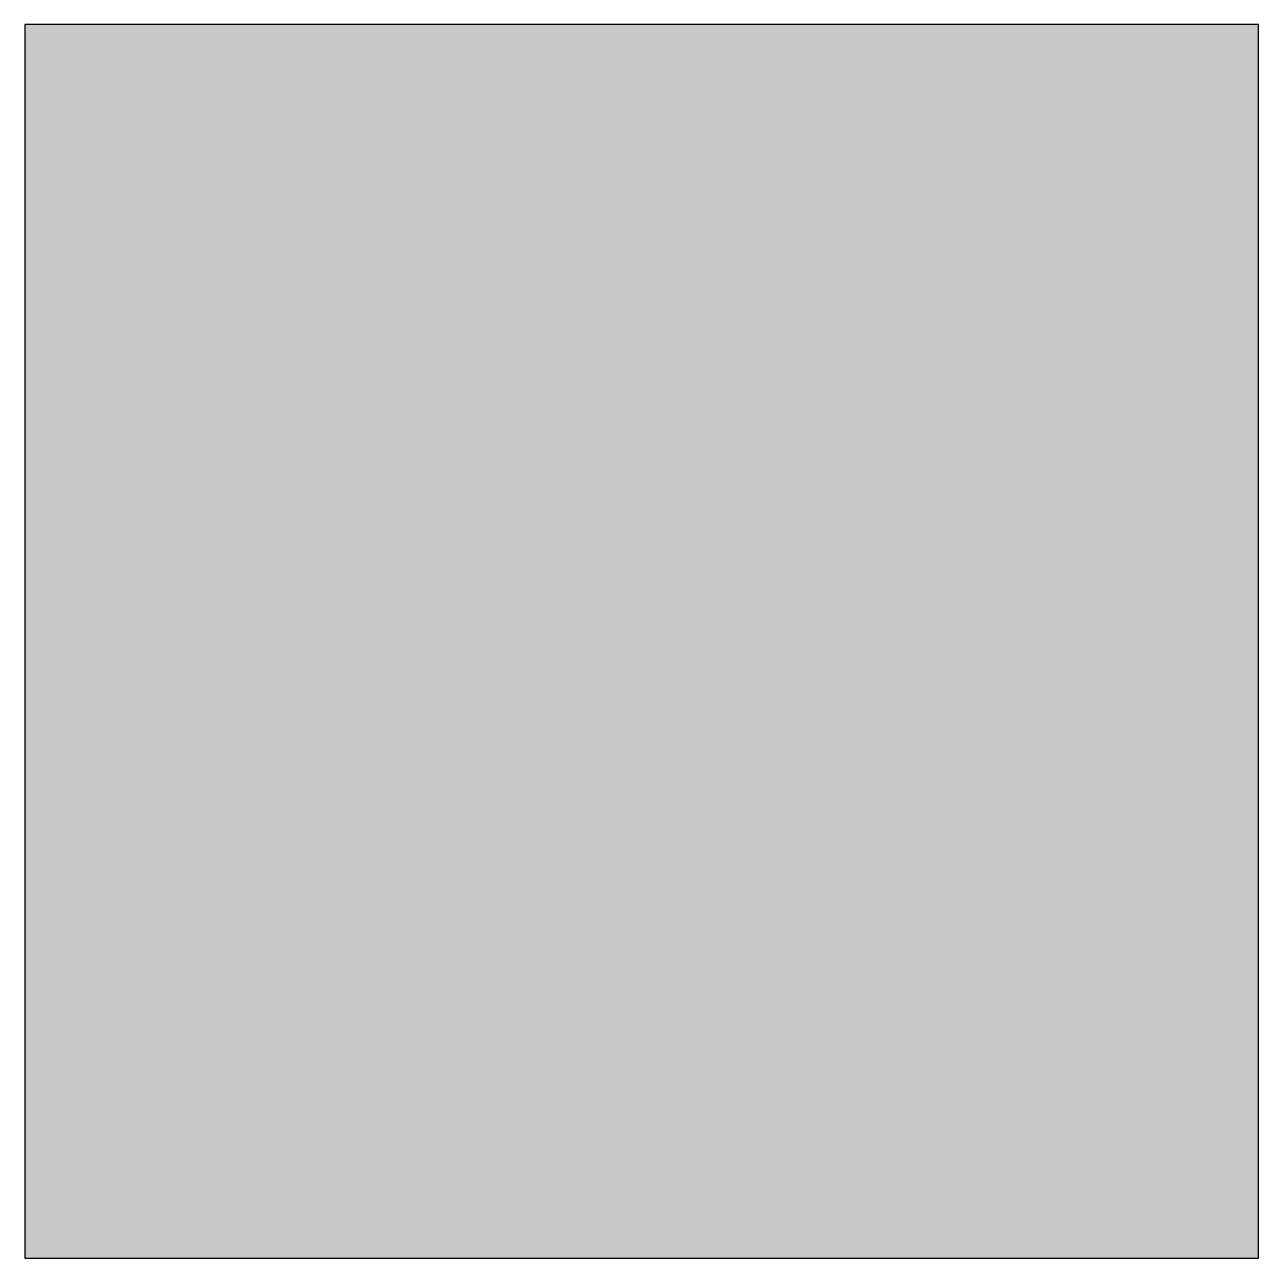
# Model space of a CAD drawing. Header units: metres. Extents: x -0.65 to 0.35, y 4.38 to 5.38.
import ezdxf

# ---------------------------------------------------------------- set-up
doc = ezdxf.new("R2010")
doc.units = ezdxf.units.M
doc.styles.add('Block', font='arial.ttf')

# ---------------------------------------------------------------- blocks, each defined once
blk = doc.blocks.new('Quadr_Nr')
blk.add_hatch(color=256).paths.add_polyline_path([(-0.5, -0.5), (0.5, -0.5), (0.5, 0.5), (-0.5, 0.5)])
blk.add_lwpolyline([(-0.5, -0.5), (0.5, -0.5), (0.5, 0.5), (-0.5, 0.5)], close=True)
at = {"style": 'Block', "width": 0.8}
blk.add_attdef('NUMMER', (0.8, -0.5), '', height=0.8, dxfattribs=at)

msp = doc.modelspace()

# ---------------------------------------------------------------- block references
msp.add_blockref('Quadr_Nr', (-0.1509, 4.8798))

doc.saveas('drawing.dxf')
